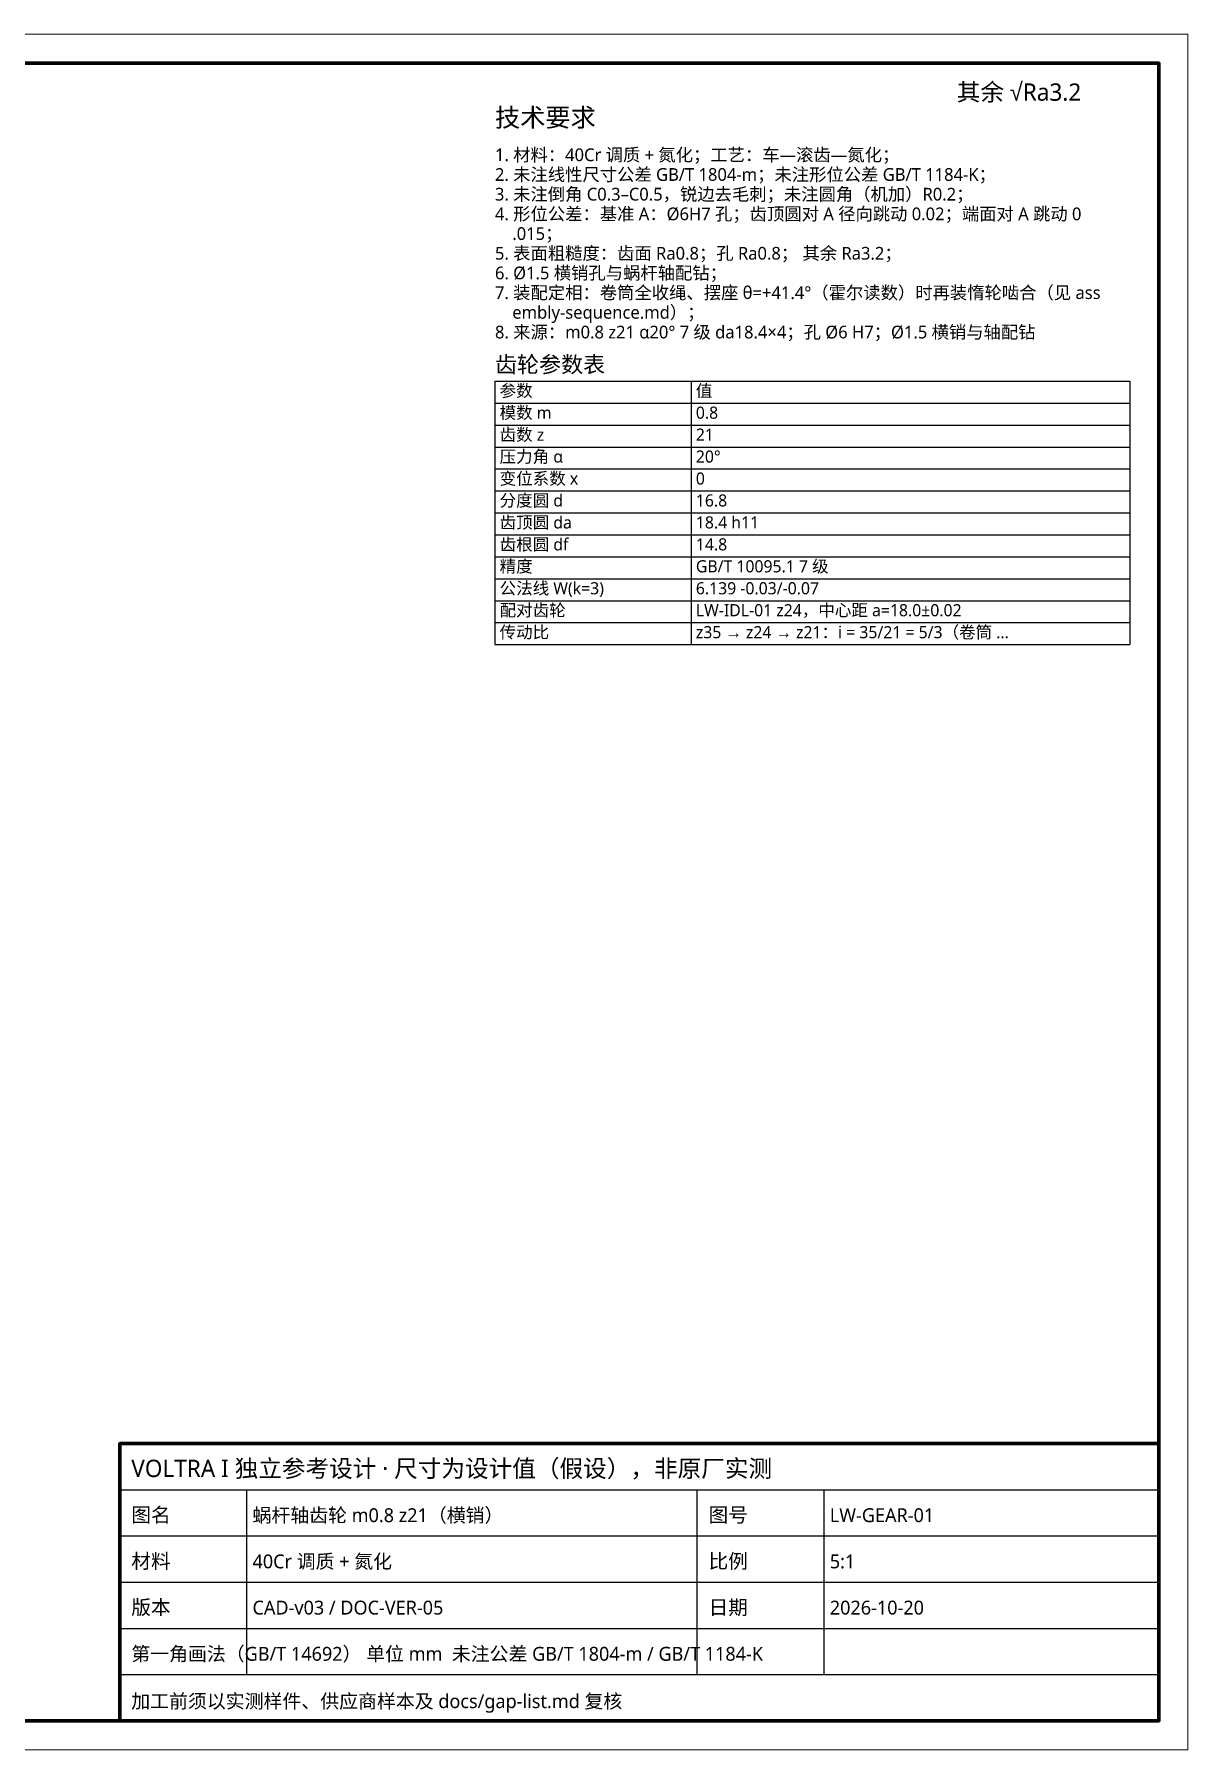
# Model space of a CAD drawing. Header units: millimetres. Extents: x 0 to 420, y 0 to 297.
# Drawn here: x 220.2 to 420, y 0 to 297 of the extents above; entities that cross this region are included whole.
import ezdxf

# ---------------------------------------------------------------- set-up
doc = ezdxf.new("R2010")
doc.units = ezdxf.units.MM
doc.layers.add('FRAME', color=7, linetype='CONTINUOUS', lineweight=70)
doc.layers.add('TEXT', color=7, linetype='CONTINUOUS', lineweight=25)
doc.styles.add('CJK', font='NotoSansCJK-Regular.ttc')

msp = doc.modelspace()

# ---------------------------------------------------------------- linework, layer by layer
at = {"layer": 'FRAME', "lineweight": 18}
msp.add_lwpolyline([(0, 0), (420, 0), (420, 297), (0, 297)], close=True, dxfattribs=at)
at = {"layer": 'FRAME'}
for points in [[(25, 5), (415, 5), (415, 292), (25, 292)], [(235, 5), (415, 5), (415, 53), (235, 53)]]:
    msp.add_lwpolyline(points, close=True, dxfattribs=at)
at = {"layer": 'TEXT'}
for p, q in [((300, 236.94), (300, 191.34)), ((334, 236.94), (334, 191.34)), ((410, 236.94), (410, 191.34)), ((235, 45), (415, 45)), ((257, 13), (257, 45)), ((335, 13), (335, 45)), ((357, 13), (357, 45)), ((235, 37), (415, 37)), ((235, 29), (415, 29)), ((235, 21), (415, 21)), ((235, 13), (415, 13))]:
    msp.add_line(p, q, dxfattribs=at)
for points in [[(300, 236.94), (410, 236.94)], [(300, 233.14), (410, 233.14)], [(300, 229.34), (410, 229.34)], [(300, 225.54), (410, 225.54)], [(300, 221.74), (410, 221.74)], [(300, 217.94), (410, 217.94)], [(300, 214.14), (410, 214.14)], [(300, 210.34), (410, 210.34)], [(300, 206.54), (410, 206.54)], [(300, 202.74), (410, 202.74)], [(300, 198.94), (410, 198.94)], [(300, 195.14), (410, 195.14)], [(300, 191.34), (410, 191.34)]]:
    msp.add_lwpolyline(points, dxfattribs=at)

# ---------------------------------------------------------------- texts
at = {"layer": 'TEXT', "style": 'CJK'}
for s, height, p in [('其余 √Ra3.2', 3, (380, 285.5)), ('技术要求', 3.2, (300, 281)), ('1. 材料：40Cr 调质 + 氮化；工艺：车—滚齿—氮化；', 2.2, (300, 275.04)), ('2. 未注线性尺寸公差 GB/T 1804-m；未注形位公差 GB/T 1184-K；', 2.2, (300, 271.63)), ('3. 未注倒角 C0.3–C0.5，锐边去毛刺；未注圆角（机加）R0.2；', 2.2, (300, 268.22)), ('4. 形位公差：基准 A：Ø6H7 孔；齿顶圆对 A 径向跳动 0.02；端面对 A 跳动 0', 2.2, (300, 264.81)), ('\u3000.015；', 2.2, (300, 261.4)), ('5. 表面粗糙度：齿面 Ra0.8；孔 Ra0.8； 其余 Ra3.2；', 2.2, (300, 257.99)), ('6. Ø1.5 横销孔与蜗杆轴配钻；', 2.2, (300, 254.58)), ('7. 装配定相：卷筒全收绳、摆座 θ=+41.4°（霍尔读数）时再装惰轮啮合（见 ass', 2.2, (300, 251.17)), ('\u3000embly-sequence.md）；', 2.2, (300, 247.76)), ('8. 来源：m0.8 z21 α20° 7 级 da18.4×4；孔 Ø6 H7；Ø1.5 横销与轴配钻', 2.2, (300, 244.35)), ('齿轮参数表', 2.8, (300, 238.44)), ('参数', 2.1, (300.8, 234.24)), ('值', 2.1, (334.8, 234.24)), ('模数 m', 2.1, (300.8, 230.44)), ('0.8', 2.1, (334.8, 230.44)), ('齿数 z', 2.1, (300.8, 226.64)), ('21', 2.1, (334.8, 226.64)), ('压力角 α', 2.1, (300.8, 222.84)), ('20°', 2.1, (334.8, 222.84)), ('变位系数 x', 2.1, (300.8, 219.04)), ('0', 2.1, (334.8, 219.04)), ('分度圆 d', 2.1, (300.8, 215.24)), ('16.8', 2.1, (334.8, 215.24)), ('齿顶圆 da', 2.1, (300.8, 211.44)), ('18.4 h11', 2.1, (334.8, 211.44)), ('齿根圆 df', 2.1, (300.8, 207.64)), ('14.8', 2.1, (334.8, 207.64)), ('精度', 2.1, (300.8, 203.84)), ('GB/T 10095.1 7 级', 2.1, (334.8, 203.84)), ('公法线 W(k=3)', 2.1, (300.8, 200.04)), ('6.139 -0.03/-0.07', 2.1, (334.8, 200.04)), ('配对齿轮', 2.1, (300.8, 196.24)), ('LW-IDL-01 z24，中心距 a=18.0±0.02', 2.1, (334.8, 196.24)), ('传动比', 2.1, (300.8, 192.44)), ('z35 → z24 → z21：i = 35/21 = 5/3（卷筒 …', 2.1, (334.8, 192.44)), ('VOLTRA I 独立参考设计 · 尺寸为设计值（假设），非原厂实测', 3, (237, 47.2)), ('图名', 2.5, (237, 39.4)), ('蜗杆轴齿轮 m0.8 z21（横销）', 2.4, (258, 39.4)), ('图号', 2.5, (337, 39.4)), ('LW-GEAR-01', 2.4, (358, 39.4)), ('材料', 2.5, (237, 31.4)), ('40Cr 调质 + 氮化', 2.4, (258, 31.4)), ('比例', 2.5, (337, 31.4)), ('5:1', 2.4, (358, 31.4)), ('版本', 2.5, (237, 23.4)), ('CAD-v03 / DOC-VER-05', 2.4, (258, 23.4)), ('日期', 2.5, (337, 23.4)), ('2026-10-20', 2.4, (358, 23.4)), ('第一角画法（GB/T 14692） 单位 mm  未注公差 GB/T 1804-m / GB/T 1184-K', 2.4, (237, 15.4)), ('加工前须以实测样件、供应商样本及 docs/gap-list.md 复核', 2.4, (237, 7.2))]:
    msp.add_text(s, height=height, dxfattribs=at).set_placement(p)

doc.saveas('drawing.dxf')
